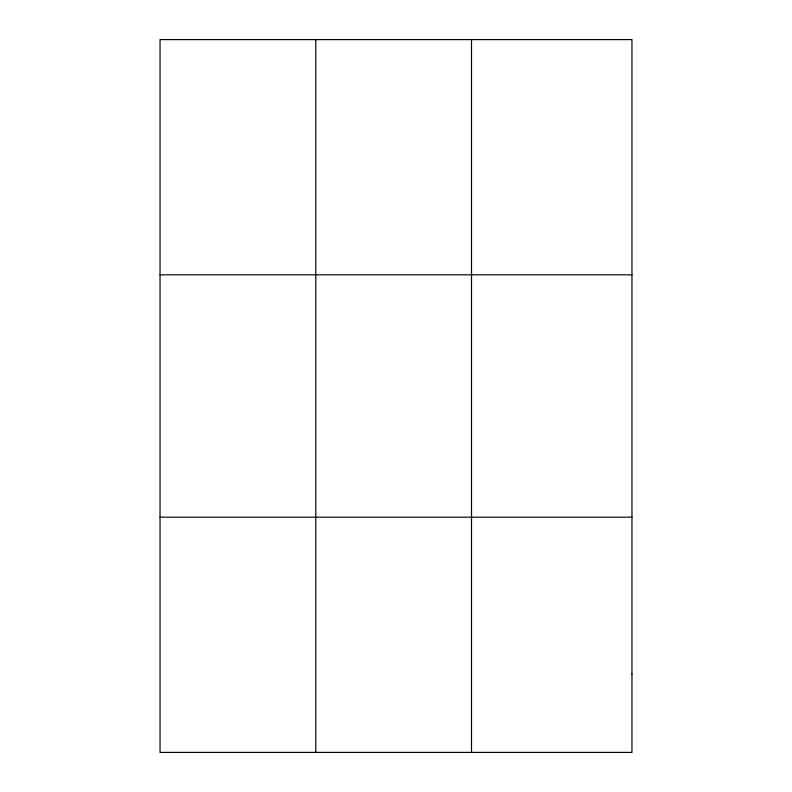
<?xml version="1.0" encoding="UTF-8"?>
<svg xmlns="http://www.w3.org/2000/svg" width="792" height="792" viewBox="0 0 792 792"><rect width="100%" height="100%" fill="white"/><g stroke="black" fill="none" stroke-linecap="round" stroke-linejoin="round"><path stroke-width="1.19" d="M315.77 752.4L315.77 39.6M471.507 752.4L471.507 39.6M160.043 274.824L631.957 274.824M160.043 517.176L631.957 517.176M631.957 673.992L631.957 752.4L160.043 752.4L160.043 39.6L631.957 39.6L631.957 673.992"/></g></svg>
